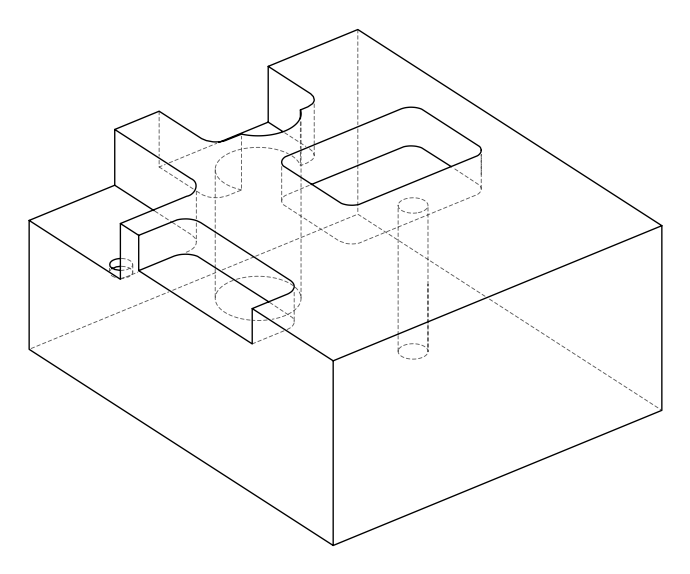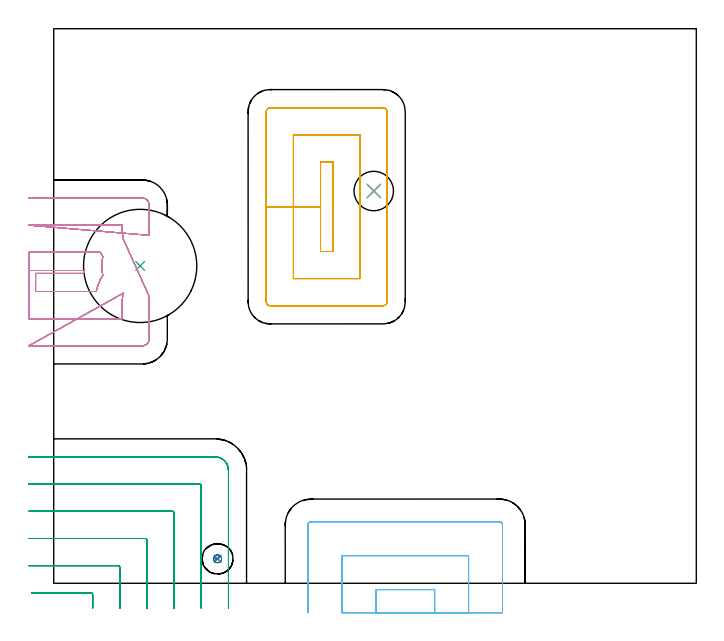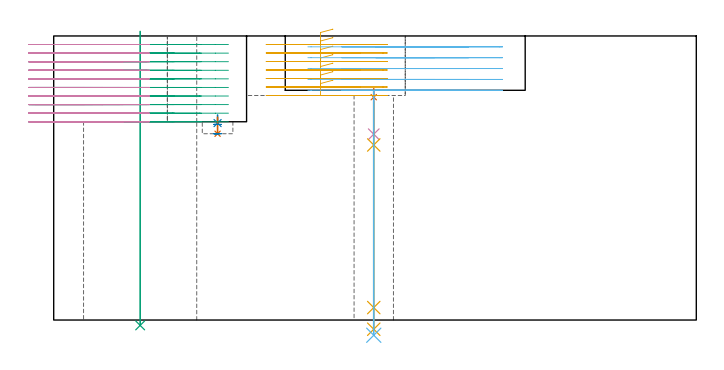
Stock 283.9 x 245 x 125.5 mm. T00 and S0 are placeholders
(PLAN: 12 operations, 8 tool changes, 41 min)
(1 SPOT_DRILL | STEP1HOLE_1 | NXT0321_9005460120000 | 0.04 min | 2898 mm3)
(2 SPOT_DRILL_1 | STEP1POCKET | NXT0321_9005460120000 | 0.04 min | 4188 mm3)
(3 INDEXABLE_INSERT_DRILL_THROUGH_HOLE_FROM_SOLID | STEP1HOLE | NXT0302_038 | 0.52 min | 246366 mm3)
(4 DRILL_BLIND_HOLE_INTO_CENTER | STEP1HOLE_1 | UGT0301_225 | 0.08 min | 1570 mm3)
(5 GUN_DRILL_THROUGH_HOLE | STEP1HOLE_1 | UGT0307_008 | 0.52 min | 7998 mm3)
(6 DRILL_TO_ENLARGE_THROUGH_HOLE | STEP1HOLE_1 | UGT0301_245 | 0.44 min | 17351 mm3)
(7 DRILL_BLIND_HOLE_INTO_CENTER_1 | STEP1POCKET | NXT0301_128 | 0.04 min | 567 mm3)
(8 MILL_ROUGH_BLIND_HOLE_CONTOUR | STEP1POCKET | NXT0201_013 | Spiral | 0.15 min | 1153 mm3)
(9 MILL_CORNER_NOTCH_RECTANGULAR | CORNER_NOTCH_RECTANGULAR | NXT0201_012 | Follow Part, ap 4, ae 75% | 12.8 min | 199316 mm3)
(10 MILL_OPEN_POCKET | POCKET_OPEN | NXT0201_012 | Follow Part, ap 4, ae 75% | 11.86 min | 93654 mm3)
(11 MILL_RECTANGULAR_POCKET | POCKET_RECTANGULAR_STRAIGHT | NXT0201_012 | Follow Part, ap 4, ae 75% | 8.87 min | 180512 mm3)
(12 MILL_SLOT | SLOT_PARTIAL_RECTANGULAR | UGT0201_094 | Follow Part, ap 5, ae 75% | 5.63 min | 93298 mm3)
(TOOL NXT0321_9005460120000 | NC Spot Drill, 142deg, 12mm, Carbide, Uncoated | D12 PA142 FL30 Z2)
(TOOL NXT0302_038 | Index. Insert Drill 50mm [880-D5000L50-04] | D50 PA176 FL200 Z2)
(TOOL UGT0301_225 | Twist Drill 11.4 mm | D11.4 PA118 FL92 Z2)
(TOOL UGT0307_008 | Gun Drill 11 mm | D11 PA130 FL24 Z1)
(TOOL UGT0301_245 | Twist Drill 17.4 mm | D17.4 PA118 FL130 Z2)
(TOOL NXT0301_128 | Carbide Drill 12mm [861.1-1200-036A1-GP GC34] | D12 PA150 FL37.4 Z2)
(TOOL NXT0201_013 | ENDMILL 10mm | D10 FL30 Z4)
(TOOL NXT0201_012 | ENDMILL 16mm [2P460-1600-NA 1630] | D16 FL38 Z6)
(TOOL UGT0201_094 | End mill 20 mm | D20 FL38 Z4)
(OP 1 SPOT_DRILL)
G17 G21 G94 G90
T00 M6
G54
G17 G0 G90 X141.4 Y173.3 S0 M3
G43 Z135.5 H0
G94 G81 G98 Z98.451 F250. R102.2
G80
M5
M2
(OP 2 SPOT_DRILL_1)
G17 G21 G94 G90
T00 M6
G54
G17 G0 G90 X72.4 Y10.8 S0 M3
G43 Z135.5 H0
G94 G81 G98 Z87.019 F250. R90.6
G80
M5
M2
(OP 3 INDEXABLE_INSERT_DRILL_THROUGH_HOLE_FROM_SOLID)
G17 G21 G94 G90
T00 M6
G54
G17 G0 G90 X38.2 Y140.2 S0 M3
G43 Z135.5 H1
G94 G81 G98 Z-2.373 F250. R127.5
G80
M5
M2
(OP 4 DRILL_BLIND_HOLE_INTO_CENTER)
G17 G21 G94 G90
T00 M6
G54
G17 G0 G90 X141.4 Y173.3 S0 M3
G43 Z135.5 H0
G94 G81 G98 Z82.1 F250. R101.2
G80
M5
M2
(OP 5 GUN_DRILL_THROUGH_HOLE)
G17 G21 G94 G90
T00 M6
G54
G17 G0 G90 X141.4 Y173.3 M8
G43 Z135.5 H0
Z96.497
S716 M3
G94 G1 Z77.34 F125. M26
G4 X.084
Z5.5 F250.
G4 X.084
Z-4.065 F125.
G4 X.084
M5
M9
G0 Z96.497
Z135.5
M2
(OP 6 DRILL_TO_ENLARGE_THROUGH_HOLE)
G17 G21 G94 G90
T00 M6
G54
G17 G0 G90 X141.4 Y173.3 S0 M3
G43 Z135.5 H0
G94 G73 G98 Z-6.727 F250. Q15.132 R101.2
G80
M5
M2
(OP 7 DRILL_BLIND_HOLE_INTO_CENTER_1)
G17 G21 G94 G90
T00 M6
G54
G17 G0 G90 X72.4 Y10.8 S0 M3
G43 Z135.5 H1
G94 G81 G98 Z82.3 F250. R89.6
G80
M5
M2
(OP 8 MILL_ROUGH_BLIND_HOLE_CONTOUR)
G17 G21 G94 G90
T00 M6
G54
G17 G0 G90 X72.4 Y10.8 S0 M3
G43 Z135.5 H0
Z86.45
G94 G3 X72.991 Y11.959 R0.73 F250.
X71.371 Y12.216 R1.159
X70.984 Y9.771 R1.75
X71.371 Y12.216 R-1.75
X71.178 Y10.994 R0.875
X72.4 Y10.8 R0.875
G0 Z82.3
G3 X72.991 Y11.959 R0.73
X71.371 Y12.216 R1.159
X70.984 Y9.771 R1.75
X71.371 Y12.216 R-1.75
X71.178 Y10.994 R0.875
X72.4 Y10.8 R0.875
G0 Z135.5
M5
M2
(OP 9 MILL_CORNER_NOTCH_RECTANGULAR)
G17 G21 G94 G90
T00 M6
G54
G17 G0 G90 X17.2 Y-11. S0 M3
G43 Z135.5 H1
Z121.71
G94 G1 Y-8. F250.
Y-4.995 F500.
G3 X16.405 Y-4.2 R0.8
G1 X-6.809
X-9.809 F250.
G0 Z135.5
X29.2 Y-11.
Z121.71
G1 Y-8.
Y7.005 F500.
G3 X28.405 Y7.8 R0.8
G1 X-8.
X-11. F250.
G0 Z135.5
X41.2 Y-11.
Z121.71
G1 Y-8.
Y19.004 F500.
G3 X40.404 Y19.8 R0.8
G1 X-8.
X-11. F250.
G0 Z135.5
X53.2 Y-11.
Z121.71
G1 Y-8.
Y31.004 F500.
G3 X52.404 Y31.8 R0.8
G1 X-8.
X-11. F250.
G0 Z135.5
X65.2 Y-11.
Z121.71
G1 Y-8.
Y43.004 F500.
G3 X64.404 Y43.8 R0.8
G1 X-8.
X-11. F250.
G0 Z135.5
X77.2 Y-11.
Z121.71
G1 Y-8.
Y50. F500.
G3 X71.4 Y55.8 R5.8
G1 X-8.
X-11. F250.
G0 Z135.5
X17.2 Y-11.
Z117.92
G1 Y-8.
Y-4.995 F500.
G3 X16.405 Y-4.2 R0.8
G1 X-6.809
X-9.809 F250.
G0 Z135.5
X29.2 Y-11.
Z117.92
G1 Y-8.
Y7.005 F500.
G3 X28.405 Y7.8 R0.8
G1 X-8.
X-11. F250.
G0 Z135.5
X41.2 Y-11.
Z117.92
G1 Y-8.
Y19.004 F500.
G3 X40.404 Y19.8 R0.8
G1 X-8.
X-11. F250.
G0 Z135.5
X53.2 Y-11.
Z117.92
G1 Y-8.
Y31.004 F500.
G3 X52.404 Y31.8 R0.8
G1 X-8.
X-11. F250.
G0 Z135.5
X65.2 Y-11.
Z117.92
G1 Y-8.
Y43.004 F500.
G3 X64.404 Y43.8 R0.8
G1 X-8.
X-11. F250.
G0 Z135.5
X77.2 Y-11.
Z117.92
G1 Y-8.
Y50. F500.
G3 X71.4 Y55.8 R5.8
G1 X-8.
X-11. F250.
G0 Z135.5
X17.2 Y-11.
Z114.13
G1 Y-8.
Y-4.995 F500.
G3 X16.405 Y-4.2 R0.8
G1 X-6.809
X-9.809 F250.
G0 Z135.5
X29.2 Y-11.
Z114.13
G1 Y-8.
Y7.005 F500.
G3 X28.405 Y7.8 R0.8
G1 X-8.
X-11. F250.
G0 Z135.5
X41.2 Y-11.
Z114.13
G1 Y-8.
Y19.004 F500.
G3 X40.404 Y19.8 R0.8
G1 X-8.
X-11. F250.
G0 Z135.5
X53.2 Y-11.
Z114.13
G1 Y-8.
Y31.004 F500.
G3 X52.404 Y31.8 R0.8
G1 X-8.
X-11. F250.
G0 Z135.5
X65.2 Y-11.
Z114.13
G1 Y-8.
Y43.004 F500.
G3 X64.404 Y43.8 R0.8
G1 X-8.
X-11. F250.
G0 Z135.5
X77.2 Y-11.
Z114.13
G1 Y-8.
Y50. F500.
G3 X71.4 Y55.8 R5.8
G1 X-8.
X-11. F250.
G0 Z135.5
X17.2 Y-11.
Z110.34
G1 Y-8.
Y-4.995 F500.
G3 X16.405 Y-4.2 R0.8
G1 X-6.809
X-9.809 F250.
G0 Z135.5
X29.2 Y-11.
Z110.34
G1 Y-8.
Y7.005 F500.
G3 X28.405 Y7.8 R0.8
G1 X-8.
X-11. F250.
G0 Z135.5
X41.2 Y-11.
Z110.34
G1 Y-8.
Y19.004 F500.
G3 X40.404 Y19.8 R0.8
G1 X-8.
X-11. F250.
G0 Z135.5
X53.2 Y-11.
Z110.34
G1 Y-8.
Y31.004 F500.
G3 X52.404 Y31.8 R0.8
G1 X-8.
X-11. F250.
G0 Z135.5
X65.2 Y-11.
Z110.34
G1 Y-8.
Y43.004 F500.
G3 X64.404 Y43.8 R0.8
G1 X-8.
X-11. F250.
G0 Z135.5
X77.2 Y-11.
Z110.34
G1 Y-8.
Y50. F500.
G3 X71.4 Y55.8 R5.8
G1 X-8.
X-11. F250.
G0 Z135.5
X17.2 Y-11.
Z106.55
G1 Y-8.
Y-4.995 F500.
G3 X16.405 Y-4.2 R0.8
G1 X-6.809
X-9.809 F250.
G0 Z135.5
X29.2 Y-11.
Z106.55
G1 Y-8.
Y7.005 F500.
G3 X28.405 Y7.8 R0.8
G1 X-8.
X-11. F250.
G0 Z135.5
X41.2 Y-11.
Z106.55
G1 Y-8.
Y19.004 F500.
G3 X40.404 Y19.8 R0.8
G1 X-8.
X-11. F250.
G0 Z135.5
X53.2 Y-11.
Z106.55
G1 Y-8.
Y31.004 F500.
G3 X52.404 Y31.8 R0.8
G1 X-8.
X-11. F250.
G0 Z135.5
X65.2 Y-11.
Z106.55
G1 Y-8.
Y43.004 F500.
G3 X64.404 Y43.8 R0.8
G1 X-8.
X-11. F250.
G0 Z135.5
X77.2 Y-11.
Z106.55
G1 Y-8.
Y50. F500.
G3 X71.4 Y55.8 R5.8
G1 X-8.
X-11. F250.
G0 Z135.5
X17.2 Y-11.
Z102.76
G1 Y-8.
Y-4.995 F500.
G3 X16.405 Y-4.2 R0.8
G1 X-6.809
X-9.809 F250.
G0 Z135.5
X29.2 Y-11.
Z102.76
G1 Y-8.
Y7.005 F500.
G3 X28.405 Y7.8 R0.8
G1 X-8.
X-11. F250.
G0 Z135.5
X41.2 Y-11.
Z102.76
G1 Y-8.
Y19.004 F500.
G3 X40.404 Y19.8 R0.8
G1 X-8.
X-11. F250.
G0 Z135.5
X53.2 Y-11.
Z102.76
G1 Y-8.
Y31.004 F500.
G3 X52.404 Y31.8 R0.8
G1 X-8.
X-11. F250.
G0 Z135.5
X65.2 Y-11.
Z102.76
G1 Y-8.
Y43.004 F500.
G3 X64.404 Y43.8 R0.8
G1 X-8.
X-11. F250.
G0 Z135.5
X77.2 Y-11.
Z102.76
G1 Y-8.
Y50. F500.
G3 X71.4 Y55.8 R5.8
G1 X-8.
X-11. F250.
G0 Z135.5
X17.2 Y-11.
Z98.97
G1 Y-8.
Y-4.995 F500.
G3 X16.405 Y-4.2 R0.8
G1 X-6.809
X-9.809 F250.
G0 Z135.5
X29.2 Y-11.
Z98.97
G1 Y-8.
Y7.005 F500.
G3 X28.405 Y7.8 R0.8
G1 X-8.
X-11. F250.
G0 Z135.5
X41.2 Y-11.
Z98.97
G1 Y-8.
Y19.004 F500.
G3 X40.404 Y19.8 R0.8
G1 X-8.
X-11. F250.
G0 Z135.5
X53.2 Y-11.
Z98.97
G1 Y-8.
Y31.004 F500.
G3 X52.404 Y31.8 R0.8
G1 X-8.
X-11. F250.
G0 Z135.5
X65.2 Y-11.
Z98.97
G1 Y-8.
Y43.004 F500.
G3 X64.404 Y43.8 R0.8
G1 X-8.
X-11. F250.
G0 Z135.5
X77.2 Y-11.
Z98.97
G1 Y-8.
Y50. F500.
G3 X71.4 Y55.8 R5.8
G1 X-8.
X-11. F250.
G0 Z135.5
X17.2 Y-11.
Z95.18
G1 Y-8.
Y-4.995 F500.
G3 X16.405 Y-4.2 R0.8
G1 X-6.809
X-9.809 F250.
G0 Z135.5
X29.2 Y-11.
Z95.18
G1 Y-8.
Y7.005 F500.
G3 X28.405 Y7.8 R0.8
G1 X-8.
X-11. F250.
G0 Z135.5
X41.2 Y-11.
Z95.18
G1 Y-8.
Y19.004 F500.
G3 X40.404 Y19.8 R0.8
G1 X-8.
X-11. F250.
G0 Z135.5
X53.2 Y-11.
Z95.18
G1 Y-8.
Y31.004 F500.
G3 X52.404 Y31.8 R0.8
G1 X-8.
X-11. F250.
G0 Z135.5
X65.2 Y-11.
Z95.18
G1 Y-8.
Y43.004 F500.
G3 X64.404 Y43.8 R0.8
G1 X-8.
X-11. F250.
G0 Z135.5
X77.2 Y-11.
Z95.18
G1 Y-8.
Y50. F500.
G3 X71.4 Y55.8 R5.8
G1 X-8.
X-11. F250.
G0 Z135.5
X17.2 Y-11.
Z91.39
G1 Y-8.
Y-4.995 F500.
G3 X16.405 Y-4.2 R0.8
G1 X-6.809
X-9.809 F250.
G0 Z135.5
X29.2 Y-11.
Z91.39
G1 Y-8.
Y7.005 F500.
G3 X28.405 Y7.8 R0.8
G1 X-8.
X-11. F250.
G0 Z135.5
X41.2 Y-11.
Z91.39
G1 Y-8.
Y19.004 F500.
G3 X40.404 Y19.8 R0.8
G1 X-8.
X-11. F250.
G0 Z135.5
X53.2 Y-11.
Z91.39
G1 Y-8.
Y31.004 F500.
G3 X52.404 Y31.8 R0.8
G1 X-8.
X-11. F250.
G0 Z135.5
X65.2 Y-11.
Z91.39
G1 Y-8.
Y43.004 F500.
G3 X64.404 Y43.8 R0.8
G1 X-8.
X-11. F250.
G0 Z135.5
X77.2 Y-11.
Z91.39
G1 Y-8.
Y50. F500.
G3 X71.4 Y55.8 R5.8
G1 X-8.
X-11. F250.
G0 Z135.5
X17.2 Y-11.
Z87.6
G1 Y-8.
Y-4.995 F500.
G3 X16.405 Y-4.2 R0.8
G1 X-6.809
X-9.809 F250.
G0 Z135.5
X29.2 Y-11.
Z87.6
G1 Y-8.
Y7.005 F500.
G3 X28.405 Y7.8 R0.8
G1 X-8.
X-11. F250.
G0 Z135.5
X41.2 Y-11.
Z87.6
G1 Y-8.
Y19.004 F500.
G3 X40.404 Y19.8 R0.8
G1 X-8.
X-11. F250.
G0 Z135.5
X53.2 Y-11.
Z87.6
G1 Y-8.
Y31.004 F500.
G3 X52.404 Y31.8 R0.8
G1 X-8.
X-11. F250.
G0 Z135.5
X65.2 Y-11.
Z87.6
G1 Y-8.
Y43.004 F500.
G3 X64.404 Y43.8 R0.8
G1 X-8.
X-11. F250.
G0 Z135.5
X77.2 Y-11.
Z87.6
G1 Y-8.
Y50. F500.
G3 X71.4 Y55.8 R5.8
G1 X-8.
X-11. F250.
G0 Z135.5
M5
M2
(OP 10 MILL_OPEN_POCKET)
G17 G21 G94 G90
T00 M6
G54
G17 G0 G90 X-11. Y138.2 S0 M3
G43 Z135.5 H1
Z121.71
G94 G1 X-8. F250.
X13.684 F500.
G3 X13.058 Y136.9 R32.
G1 X-8.
Y128.9
X18.775
G2 X21.691 Y136.146 R24.
X21.691 Y144.253 R17.
X20.628 Y146.2 R24.
G1 X-8.
X-11. F250.
Y116.9
X-8.
X30.2 F500.
Y123.68
G2 X30.291 Y125.154 R12.
G1 X30.66 Y128.132 F250.
X-11. Y104.9 F500.
X-8. F250.
X39.1 F500.
G3 X42.2 Y108. R3.1
G1 Y123.68
Y126.68 F250.
X30.659 Y152.269 F500.
X30.291 Y155.246 F250.
G2 X30.2 Y156.719 R12. F500.
G1 Y158.2
X-8.
X-11. F250.
X42.2 Y153.719 F500.
Y156.719 F250.
Y167.1 F500.
G3 X39.1 Y170.2 R3.1
G1 X-8.
X-11. F250.
G0 Y138.2 Z117.92
G1 X-8.
X13.685 F500.
G3 X13.059 Y136.9 R32.
G1 X-8.
Y128.9
X18.775
G2 X21.692 Y136.145 R24.
X21.692 Y144.255 R17.
X20.629 Y146.2 R24.
G1 X-8.
X-11. F250.
Y116.9
X-8.
X30.2 F500.
Y123.679
G2 X30.291 Y125.154 R12.
G1 X30.66 Y128.131 F250.
X-11. Y104.9 F500.
X-8. F250.
X39.1 F500.
G3 X42.2 Y108. R3.1
G1 Y123.679
Y126.679 F250.
X30.66 Y152.269 F500.
X30.291 Y155.247 F250.
G2 X30.2 Y156.722 R12. F500.
G1 Y158.2
X-8.
X-11. F250.
X42.2 Y153.722 F500.
Y156.722 F250.
Y167.1 F500.
G3 X39.1 Y170.2 R3.1
G1 X-8.
X-11. F250.
G0 Y138.2 Z114.13
G1 X-8.
X13.681 F500.
G3 X13.056 Y136.9 R32.
G1 X-8.
Y128.9
X18.773
G2 X21.69 Y136.15 R24.
X21.208 Y139.71 R17.
X21.692 Y144.255 R16.997
X20.629 Y146.2 R24.
G1 X-8.
X-11. F250.
Y116.9
X-8.
X30.2 F500.
Y123.686
G2 X30.29 Y125.157 R12.
G1 X30.658 Y128.134 F250.
X-11. Y104.9 F500.
X-8. F250.
X39.1 F500.
G3 X42.2 Y108. R3.1
G1 Y123.686
Y126.686 F250.
X30.66 Y152.269 F500.
X30.291 Y155.247 F250.
G2 X30.2 Y156.722 R12. F500.
G1 Y158.2
X-8.
X-11. F250.
X42.2 Y153.722 F500.
Y156.722 F250.
Y167.1 F500.
G3 X39.1 Y170.2 R3.1
G1 X-8.
X-11. F250.
G0 Y138.2 Z110.34
G1 X-8.
X13.681 F500.
G3 X13.056 Y136.9 R32.
G1 X-8.
Y128.9
X18.773
G2 X21.69 Y136.151 R24.
X21.319 Y142.194 R17.
X21.692 Y144.254 R16.997
X20.629 Y146.2 R24.
G1 X-8.
X-11. F250.
Y116.9
X-8.
X30.2 F500.
Y123.686
G2 X30.29 Y125.157 R12.
G1 X30.658 Y128.134 F250.
X-11. Y104.9 F500.
X-8. F250.
X39.1 F500.
G3 X42.2 Y108. R3.1
G1 Y123.686
Y126.686 F250.
X30.66 Y152.269 F500.
X30.291 Y155.247 F250.
G2 X30.2 Y156.721 R12. F500.
G1 Y158.2
X-8.
X-11. F250.
X42.2 Y153.721 F500.
Y156.721 F250.
Y167.1 F500.
G3 X39.1 Y170.2 R3.1
G1 X-8.
X-11. F250.
G0 Y138.2 Z106.55
G1 X-8.
X13.682 F500.
G3 X13.057 Y136.9 R32.
G1 X-8.
Y128.9
X18.774
G2 X21.695 Y136.156 R24.
X21.697 Y144.243 R17.022
X20.628 Y146.2 R24.
G1 X-8.
X-11. F250.
Y116.9
X-8.
X30.2 F500.
Y123.684
G2 X30.29 Y125.154 R12.
G1 X30.658 Y128.131 F250.
X-11. Y104.9 F500.
X-8. F250.
X39.1 F500.
G3 X42.2 Y108. R3.1
G1 Y123.684
Y126.684 F250.
X30.659 Y152.269 F500.
X30.291 Y155.246 F250.
G2 X30.2 Y156.718 R12. F500.
G1 Y158.2
X-8.
X-11. F250.
X42.2 Y153.718 F500.
Y156.718 F250.
Y167.1 F500.
G3 X39.1 Y170.2 R3.1
G1 X-8.
X-11. F250.
G0 Y138.2 Z102.76
G1 X-8.
X13.683 F500.
G3 X13.057 Y136.9 R32.
G1 X-8.
Y128.9
X18.774
G2 X21.695 Y136.154 R24.
X21.697 Y144.243 R17.022
X20.628 Y146.2 R24.
G1 X-8.
X-11. F250.
Y116.9
X-8.
X30.2 F500.
Y123.682
G2 X30.291 Y125.154 R12.
G1 X30.659 Y128.131 F250.
X-11. Y104.9 F500.
X-8. F250.
X39.1 F500.
G3 X42.2 Y108. R3.1
G1 Y123.682
Y126.682 F250.
X30.659 Y152.269 F500.
X30.291 Y155.246 F250.
G2 X30.2 Y156.718 R12. F500.
G1 Y158.2
X-8.
X-11. F250.
X42.2 Y153.718 F500.
Y156.718 F250.
Y167.1 F500.
G3 X39.1 Y170.2 R3.1
G1 X-8.
X-11. F250.
G0 Y138.2 Z98.97
G1 X-8.
X13.683 F500.
G3 X13.057 Y136.9 R32.
G1 X-8.
Y128.9
X18.774
G2 X21.691 Y136.149 R24.
X21.692 Y144.253 R17.002
X20.629 Y146.2 R24.
G1 X-8.
X-11. F250.
Y116.9
X-8.
X30.2 F500.
Y123.683
G2 X30.291 Y125.154 R12.
G1 X30.658 Y128.132 F250.
X-11. Y104.9 F500.
X-8. F250.
X39.1 F500.
G3 X42.2 Y108. R3.1
G1 Y123.683
Y126.683 F250.
X30.659 Y152.269 F500.
X30.291 Y155.247 F250.
G2 X30.2 Y156.721 R12. F500.
G1 Y158.2
X-8.
X-11. F250.
X42.2 Y153.721 F500.
Y156.721 F250.
Y167.1 F500.
G3 X39.1 Y170.2 R3.1
G1 X-8.
X-11. F250.
G0 Y138.2 Z95.18
G1 X-8.
X13.68 F500.
G3 X13.055 Y136.9 R32.
G1 X-8.
Y128.9
X18.773
G2 X21.691 Y136.152 R24.
X21.692 Y144.251 R17.002
X20.627 Y146.2 R24.
G1 X-8.
X-11. F250.
Y116.9
X-8.
X30.2 F500.
Y123.687
G2 X30.29 Y125.157 R12.
G1 X30.658 Y128.135 F250.
X-11. Y104.9 F500.
X-8. F250.
X39.1 F500.
G3 X42.2 Y108. R3.1
G1 Y123.687
Y126.687 F250.
X30.658 Y152.269 F500.
X30.291 Y155.246 F250.
G2 X30.2 Y156.717 R12. F500.
G1 Y158.2
X-8.
X-11. F250.
X42.2 Y153.717 F500.
Y156.717 F250.
Y167.1 F500.
G3 X39.1 Y170.2 R3.1
G1 X-8.
X-11. F250.
G0 Y138.2 Z91.39
G1 X-8.
X13.68 F500.
G3 X13.055 Y136.9 R32.
G1 X-8.
Y128.9
X18.773
G2 X21.691 Y136.152 R24.
X21.692 Y144.251 R17.002
X20.627 Y146.2 R24.
G1 X-8.
X-11. F250.
Y116.9
X-8.
X30.2 F500.
Y123.687
G2 X30.29 Y125.157 R12.
G1 X30.658 Y128.135 F250.
X-11. Y104.9 F500.
X-8. F250.
X39.1 F500.
G3 X42.2 Y108. R3.1
G1 Y123.687
Y126.687 F250.
X30.658 Y152.269 F500.
X30.291 Y155.246 F250.
G2 X30.2 Y156.717 R12. F500.
G1 Y158.2
X-8.
X-11. F250.
X42.2 Y153.717 F500.
Y156.717 F250.
Y167.1 F500.
G3 X39.1 Y170.2 R3.1
G1 X-8.
X-11. F250.
G0 Y138.2 Z87.6
G1 X-8.
X13.684 F500.
G3 X13.058 Y136.9 R32.
G1 X-8.
Y128.9
X18.775
G2 X21.692 Y136.147 R24.
X21.692 Y144.251 R17.002
X20.628 Y146.2 R24.
G1 X-8.
X-11. F250.
Y116.9
X-8.
X30.2 F500.
Y123.68
G2 X30.291 Y125.153 R12.
G1 X30.659 Y128.13 F250.
X-11. Y104.9 F500.
X-8. F250.
X39.1 F500.
G3 X42.2 Y108. R3.1
G1 Y123.68
Y126.68 F250.
X30.659 Y152.269 F500.
X30.291 Y155.247 F250.
G2 X30.2 Y156.719 R12. F500.
G1 Y158.2
X-8.
X-11. F250.
X42.2 Y153.719 F500.
Y156.719 F250.
Y167.1 F500.
G3 X39.1 Y170.2 R3.1
G1 X-8.
X-11. F250.
G0 Z135.5
M5
M2
(OP 11 MILL_RECTANGULAR_POCKET)
G17 G21 G94 G90
T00 M6
G54
G17 G0 G90 X123.3 Y186.032 S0 M3
G43 Z135.5 H1
Z128.5
G94 G1 Y186.1 Z128.482 F250.
X117.9 Z127.035
Y166.35 Z121.743
Y146.6 F500.
X123.3
Y186.1
X117.9
Y166.35
X105.9
Y134.6
X135.3
Y198.1
X105.9
Y166.35
X93.9
Y124.4
G3 X95.7 Y122.6 R1.8
G1 X145.5
G3 X147.3 Y124.4 R1.8
G1 Y208.3
G3 X145.5 Y210.1 R1.8
G1 X95.7
G3 X93.9 Y208.3 R1.8
G1 Y166.35
Y165.35
G0 X123.3 Y186.032 Z124.743
G1 Y186.1 Z124.725 F250.
X117.9 Z123.278
Y166.35 Z117.986
Y146.6 F500.
X123.3
Y186.1
X117.9
Y166.35
X105.9
Y134.6
X135.3
Y198.1
X105.9
Y166.35
X93.9
Y124.4
G3 X95.7 Y122.6 R1.8
G1 X145.5
G3 X147.3 Y124.4 R1.8
G1 Y208.3
G3 X145.5 Y210.1 R1.8
G1 X95.7
G3 X93.9 Y208.3 R1.8
G1 Y166.35
Y165.35
G0 X123.3 Y186.032 Z120.986
G1 Y186.1 Z120.967 F250.
X117.9 Z119.521
Y166.35 Z114.229
Y146.6 F500.
X123.3
Y186.1
X117.9
Y166.35
X105.9
Y134.6
X135.3
Y198.1
X105.9
Y166.35
X93.9
Y124.4
G3 X95.7 Y122.6 R1.8
G1 X145.5
G3 X147.3 Y124.4 R1.8
G1 Y208.3
G3 X145.5 Y210.1 R1.8
G1 X95.7
G3 X93.9 Y208.3 R1.8
G1 Y166.35
Y165.35
G0 X123.3 Y186.032 Z117.229
G1 Y186.1 Z117.21 F250.
X117.9 Z115.763
Y166.35 Z110.471
Y146.6 F500.
X123.3
Y186.1
X117.9
Y166.35
X105.9
Y134.6
X135.3
Y198.1
X105.9
Y166.35
X93.9
Y124.4
G3 X95.7 Y122.6 R1.8
G1 X145.5
G3 X147.3 Y124.4 R1.8
G1 Y208.3
G3 X145.5 Y210.1 R1.8
G1 X95.7
G3 X93.9 Y208.3 R1.8
G1 Y166.35
Y165.35
G0 X123.3 Y186.032 Z113.471
G1 Y186.1 Z113.453 F250.
X117.9 Z112.006
Y166.35 Z106.714
Y146.6 F500.
X123.3
Y186.1
X117.9
Y166.35
X105.9
Y134.6
X135.3
Y198.1
X105.9
Y166.35
X93.9
Y124.4
G3 X95.7 Y122.6 R1.8
G1 X145.5
G3 X147.3 Y124.4 R1.8
G1 Y208.3
G3 X145.5 Y210.1 R1.8
G1 X95.7
G3 X93.9 Y208.3 R1.8
G1 Y166.35
Y165.35
G0 X123.3 Y186.032 Z109.714
G1 Y186.1 Z109.696 F250.
X117.9 Z108.249
Y166.35 Z102.957
Y146.6 F500.
X123.3
Y186.1
X117.9
Y166.35
X105.9
Y134.6
X135.3
Y198.1
X105.9
Y166.35
X93.9
Y124.4
G3 X95.7 Y122.6 R1.8
G1 X145.5
G3 X147.3 Y124.4 R1.8
G1 Y208.3
G3 X145.5 Y210.1 R1.8
G1 X95.7
G3 X93.9 Y208.3 R1.8
G1 Y166.35
Y165.35
G0 X123.3 Y186.032 Z105.957
G1 Y186.1 Z105.939 F250.
X117.9 Z104.492
Y166.35 Z99.2
Y146.6 F500.
X123.3
Y186.1
X117.9
Y166.35
X105.9
Y134.6
X135.3
Y198.1
X105.9
Y166.35
X93.9
Y124.4
G3 X95.7 Y122.6 R1.8
G1 X145.5
G3 X147.3 Y124.4 R1.8
G1 Y208.3
G3 X145.5 Y210.1 R1.8
G1 X95.7
G3 X93.9 Y208.3 R1.8
G1 Y166.35
Y165.35
G0 Z135.5
M5
M2
(OP 12 MILL_SLOT)
G17 G21 G94 G90
T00 M6
G54
G17 G0 G90 X168.3 Y-13. S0 M3
G43 Z135.5 H0
Z120.7
G94 G1 Y-10. F250.
Y-2.8 F500.
X142.3
Y-10.
Y-13. F250.
X183.3
Y-10.
Y12.2 F500.
X127.3
Y-10.
Y-13. F250.
X198.3
Y-10.
Y25.8 F500.
G3 X196.9 Y27.2 R1.4
G1 X113.7
G3 X112.3 Y25.8 R1.4
G1 Y-10.
Y-13. F250.
G0 X168.3 Z115.9
G1 Y-10.
Y-2.8 F500.
X142.3
Y-10.
Y-13. F250.
X183.3
Y-10.
Y12.2 F500.
X127.3
Y-10.
Y-13. F250.
X198.3
Y-10.
Y25.8 F500.
G3 X196.9 Y27.2 R1.4
G1 X113.7
G3 X112.3 Y25.8 R1.4
G1 Y-10.
Y-13. F250.
G0 X168.3 Z111.1
G1 Y-10.
Y-2.8 F500.
X142.3
Y-10.
Y-13. F250.
X183.3
Y-10.
Y12.2 F500.
X127.3
Y-10.
Y-13. F250.
X198.3
Y-10.
Y25.8 F500.
G3 X196.9 Y27.2 R1.4
G1 X113.7
G3 X112.3 Y25.8 R1.4
G1 Y-10.
Y-13. F250.
G0 X168.3 Z106.3
G1 Y-10.
Y-2.8 F500.
X142.3
Y-10.
Y-13. F250.
X183.3
Y-10.
Y12.2 F500.
X127.3
Y-10.
Y-13. F250.
X198.3
Y-10.
Y25.8 F500.
G3 X196.9 Y27.2 R1.4
G1 X113.7
G3 X112.3 Y25.8 R1.4
G1 Y-10.
Y-13. F250.
G0 X168.3 Z101.5
G1 Y-10.
Y-2.8 F500.
X142.3
Y-10.
Y-13. F250.
X183.3
Y-10.
Y12.2 F500.
X127.3
Y-10.
Y-13. F250.
X198.3
Y-10.
Y25.8 F500.
G3 X196.9 Y27.2 R1.4
G1 X113.7
G3 X112.3 Y25.8 R1.4
G1 Y-10.
Y-13. F250.
G0 Z135.5
M5
M2
